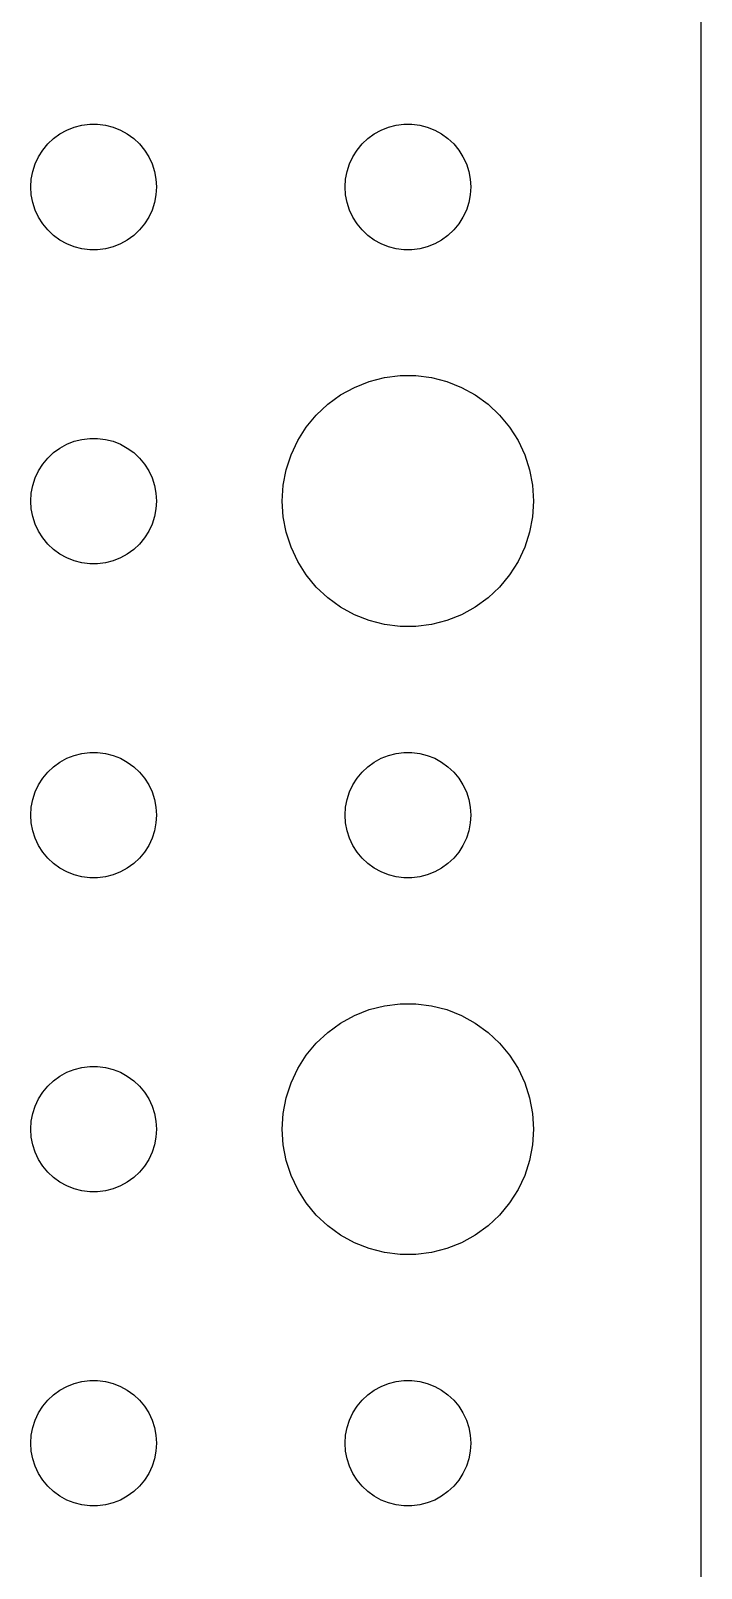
# Model space of a CAD drawing. Header units: metres. Extents: x -74 to 74, y -74 to 74.
# Drawn here: x 58.5 to 74.5, y -2.99 to 33.73 of the extents above; entities that cross this region are included whole.
import ezdxf

# ---------------------------------------------------------------- set-up
doc = ezdxf.new("R2010")
doc.units = ezdxf.units.M

msp = doc.modelspace()

# ---------------------------------------------------------------- linework, layer by layer
for p, q in [((74.5, -69.5), (74.5, 69.5)), ((59.0439, 31.1558), (59.1963, 31.2665)), ((59.1963, 31.2665), (59.3613, 31.3572)), ((59.3613, 31.3572), (59.5365, 31.4266)), ((59.5365, 31.4266), (59.7189, 31.4734)), ((59.7189, 31.4734), (59.9058, 31.497)), ((59.9058, 31.497), (60.0942, 31.497)), ((60.0942, 31.497), (60.2811, 31.4734)), ((60.2811, 31.4734), (60.4635, 31.4266)), ((60.4635, 31.4266), (60.6387, 31.3572)), ((60.6387, 31.3572), (60.8037, 31.2665)), ((60.8037, 31.2665), (60.9561, 31.1558)), ((66.5439, 31.1558), (66.6963, 31.2665)), ((66.6963, 31.2665), (66.8613, 31.3572)), ((66.8613, 31.3572), (67.0365, 31.4266)), ((67.0365, 31.4266), (67.2189, 31.4734)), ((67.2189, 31.4734), (67.4058, 31.497)), ((67.4058, 31.497), (67.5942, 31.497)), ((67.5942, 31.497), (67.7811, 31.4734)), ((67.7811, 31.4734), (67.9635, 31.4266)), ((67.9635, 31.4266), (68.1387, 31.3572)), ((68.1387, 31.3572), (68.3037, 31.2665)), ((68.3037, 31.2665), (68.4561, 31.1558)), ((58.6855, 30.7226), (58.7865, 30.8817)), ((58.7865, 30.8817), (58.9065, 31.0268)), ((58.9065, 31.0268), (59.0439, 31.1558)), ((60.9561, 31.1558), (61.0934, 31.0268)), ((61.0934, 31.0268), (61.2135, 30.8817)), ((61.2135, 30.8817), (61.3145, 30.7226)), ((66.1855, 30.7226), (66.2865, 30.8817)), ((66.2865, 30.8817), (66.4065, 31.0268)), ((66.4065, 31.0268), (66.5439, 31.1558)), ((68.4561, 31.1558), (68.5934, 31.0268)), ((68.5934, 31.0268), (68.7135, 30.8817)), ((68.7135, 30.8817), (68.8145, 30.7226)), ((58.5471, 30.373), (58.6053, 30.5522)), ((58.6053, 30.5522), (58.6855, 30.7226)), ((61.3145, 30.7226), (61.3947, 30.5522)), ((61.3947, 30.5522), (61.4529, 30.373)), ((66.0471, 30.373), (66.1053, 30.5522)), ((66.1053, 30.5522), (66.1855, 30.7226)), ((68.8145, 30.7226), (68.8947, 30.5522)), ((68.8947, 30.5522), (68.9529, 30.373)), ((58.5, 30), (58.5118, 30.188)), ((58.5118, 30.188), (58.5471, 30.373)), ((61.4529, 30.373), (61.4882, 30.188)), ((61.4882, 30.188), (61.5, 30)), ((66, 30), (66.0118, 30.188)), ((66.0118, 30.188), (66.0471, 30.373)), ((68.9529, 30.373), (68.9882, 30.188)), ((68.9882, 30.188), (69, 30)), ((58.5118, 29.812), (58.5, 30)), ((58.5471, 29.627), (58.5118, 29.812)), ((61.4882, 29.812), (61.4529, 29.627)), ((61.5, 30), (61.4882, 29.812)), ((66.0118, 29.812), (66, 30)), ((66.0471, 29.627), (66.0118, 29.812)), ((68.9882, 29.812), (68.9529, 29.627)), ((69, 30), (68.9882, 29.812)), ((58.6053, 29.4478), (58.5471, 29.627)), ((58.6855, 29.2774), (58.6053, 29.4478)), ((61.3947, 29.4478), (61.3145, 29.2774)), ((61.4529, 29.627), (61.3947, 29.4478)), ((66.1053, 29.4478), (66.0471, 29.627)), ((66.1855, 29.2774), (66.1053, 29.4478)), ((68.8947, 29.4478), (68.8145, 29.2774)), ((68.9529, 29.627), (68.8947, 29.4478)), ((58.7865, 29.1183), (58.6855, 29.2774)), ((58.9065, 28.9732), (58.7865, 29.1183)), ((61.2135, 29.1183), (61.0934, 28.9732)), ((61.3145, 29.2774), (61.2135, 29.1183)), ((66.2865, 29.1183), (66.1855, 29.2774)), ((66.4065, 28.9732), (66.2865, 29.1183)), ((68.7135, 29.1183), (68.5934, 28.9732)), ((68.8145, 29.2774), (68.7135, 29.1183)), ((59.0439, 28.8442), (58.9065, 28.9732)), ((59.1963, 28.7335), (59.0439, 28.8442)), ((59.3613, 28.6427), (59.1963, 28.7335)), ((59.5365, 28.5734), (59.3613, 28.6427)), ((60.6387, 28.6427), (60.4635, 28.5734)), ((60.8037, 28.7335), (60.6387, 28.6427)), ((60.9561, 28.8442), (60.8037, 28.7335)), ((61.0934, 28.9732), (60.9561, 28.8442)), ((66.5439, 28.8442), (66.4065, 28.9732)), ((66.6963, 28.7335), (66.5439, 28.8442)), ((66.8613, 28.6427), (66.6963, 28.7335)), ((67.0365, 28.5734), (66.8613, 28.6427)), ((68.1387, 28.6427), (67.9635, 28.5734)), ((68.3037, 28.7335), (68.1387, 28.6427)), ((68.4561, 28.8442), (68.3037, 28.7335)), ((68.5934, 28.9732), (68.4561, 28.8442)), ((59.7189, 28.5266), (59.5365, 28.5734)), ((59.9058, 28.503), (59.7189, 28.5266)), ((60.0942, 28.503), (59.9058, 28.503)), ((60.2811, 28.5266), (60.0942, 28.503)), ((60.4635, 28.5734), (60.2811, 28.5266)), ((67.2189, 28.5266), (67.0365, 28.5734)), ((67.4058, 28.503), (67.2189, 28.5266)), ((67.5942, 28.503), (67.4058, 28.503)), ((67.7811, 28.5266), (67.5942, 28.503)), ((67.9635, 28.5734), (67.7811, 28.5266)), ((66.2227, 25.2145), (66.573, 25.3532)), ((66.573, 25.3532), (66.9379, 25.4469)), ((66.9379, 25.4469), (67.3116, 25.4941)), ((67.3116, 25.4941), (67.6884, 25.4941)), ((67.6884, 25.4941), (68.0621, 25.4469)), ((68.0621, 25.4469), (68.427, 25.3532)), ((68.427, 25.3532), (68.7773, 25.2145)), ((65.5877, 24.8115), (65.8925, 25.033)), ((65.8925, 25.033), (66.2227, 25.2145)), ((68.7773, 25.2145), (69.1075, 25.033)), ((69.1075, 25.033), (69.4123, 24.8115)), ((65.3131, 24.5536), (65.5877, 24.8115)), ((69.4123, 24.8115), (69.6869, 24.5536)), ((64.8711, 23.9453), (65.073, 24.2634)), ((65.073, 24.2634), (65.3131, 24.5536)), ((69.6869, 24.5536), (69.927, 24.2634)), ((69.927, 24.2634), (70.1289, 23.9453)), ((59.3613, 23.8572), (59.5365, 23.9266)), ((59.5365, 23.9266), (59.7189, 23.9734)), ((59.7189, 23.9734), (59.9058, 23.997)), ((59.9058, 23.997), (60.0942, 23.997)), ((60.0942, 23.997), (60.2811, 23.9734)), ((60.2811, 23.9734), (60.4635, 23.9266)), ((60.4635, 23.9266), (60.6387, 23.8572)), ((64.7107, 23.6044), (64.8711, 23.9453)), ((70.1289, 23.9453), (70.2893, 23.6044)), ((58.7865, 23.3817), (58.9065, 23.5268)), ((58.9065, 23.5268), (59.0439, 23.6558)), ((59.0439, 23.6558), (59.1963, 23.7665)), ((59.1963, 23.7665), (59.3613, 23.8572)), ((60.6387, 23.8572), (60.8037, 23.7665)), ((60.8037, 23.7665), (60.9561, 23.6558)), ((60.9561, 23.6558), (61.0934, 23.5268)), ((61.0934, 23.5268), (61.2135, 23.3817)), ((64.5943, 23.2461), (64.7107, 23.6044)), ((70.2893, 23.6044), (70.4057, 23.2461)), ((58.6053, 23.0522), (58.6855, 23.2226)), ((58.6855, 23.2226), (58.7865, 23.3817)), ((61.2135, 23.3817), (61.3145, 23.2226)), ((61.3145, 23.2226), (61.3947, 23.0522)), ((64.5237, 22.876), (64.5943, 23.2461)), ((70.4057, 23.2461), (70.4763, 22.876)), ((58.5118, 22.688), (58.5471, 22.873)), ((58.5471, 22.873), (58.6053, 23.0522)), ((61.3947, 23.0522), (61.4529, 22.873)), ((61.4529, 22.873), (61.4882, 22.688)), ((64.5, 22.5), (64.5237, 22.876)), ((70.4763, 22.876), (70.5, 22.5)), ((58.5, 22.5), (58.5118, 22.688)), ((58.5118, 22.312), (58.5, 22.5)), ((61.4882, 22.688), (61.5, 22.5)), ((61.5, 22.5), (61.4882, 22.312)), ((64.5237, 22.124), (64.5, 22.5)), ((70.5, 22.5), (70.4763, 22.124)), ((58.5471, 22.127), (58.5118, 22.312)), ((58.6053, 21.9478), (58.5471, 22.127)), ((61.4529, 22.127), (61.3947, 21.9478)), ((61.4882, 22.312), (61.4529, 22.127)), ((64.5943, 21.7539), (64.5237, 22.124)), ((70.4763, 22.124), (70.4057, 21.7539)), ((58.6855, 21.7774), (58.6053, 21.9478)), ((58.7865, 21.6183), (58.6855, 21.7774)), ((61.3145, 21.7774), (61.2135, 21.6183)), ((61.3947, 21.9478), (61.3145, 21.7774)), ((64.7107, 21.3956), (64.5943, 21.7539)), ((70.4057, 21.7539), (70.2893, 21.3956)), ((58.9065, 21.4732), (58.7865, 21.6183)), ((59.0439, 21.3442), (58.9065, 21.4732)), ((59.1963, 21.2335), (59.0439, 21.3442)), ((60.9561, 21.3442), (60.8037, 21.2335)), ((61.0934, 21.4732), (60.9561, 21.3442)), ((61.2135, 21.6183), (61.0934, 21.4732)), ((64.8711, 21.0547), (64.7107, 21.3956)), ((70.2893, 21.3956), (70.1289, 21.0547)), ((59.3613, 21.1427), (59.1963, 21.2335)), ((59.5365, 21.0734), (59.3613, 21.1427)), ((59.7189, 21.0266), (59.5365, 21.0734)), ((59.9058, 21.003), (59.7189, 21.0266)), ((60.0942, 21.003), (59.9058, 21.003)), ((60.2811, 21.0266), (60.0942, 21.003)), ((60.4635, 21.0734), (60.2811, 21.0266)), ((60.6387, 21.1427), (60.4635, 21.0734)), ((60.8037, 21.2335), (60.6387, 21.1427)), ((65.073, 20.7366), (64.8711, 21.0547)), ((70.1289, 21.0547), (69.927, 20.7366)), ((65.3131, 20.4464), (65.073, 20.7366)), ((69.927, 20.7366), (69.6869, 20.4464)), ((65.5877, 20.1884), (65.3131, 20.4464)), ((69.6869, 20.4464), (69.4123, 20.1884)), ((65.8925, 19.967), (65.5877, 20.1884)), ((66.2227, 19.7855), (65.8925, 19.967)), ((69.1075, 19.967), (68.7773, 19.7855)), ((69.4123, 20.1884), (69.1075, 19.967)), ((66.573, 19.6468), (66.2227, 19.7855)), ((66.9379, 19.5531), (66.573, 19.6468)), ((67.3116, 19.5059), (66.9379, 19.5531)), ((67.6884, 19.5059), (67.3116, 19.5059)), ((68.0621, 19.5531), (67.6884, 19.5059)), ((68.427, 19.6468), (68.0621, 19.5531)), ((68.7773, 19.7855), (68.427, 19.6468)), ((59.0439, 16.1558), (59.1963, 16.2665)), ((59.1963, 16.2665), (59.3613, 16.3572)), ((59.3613, 16.3572), (59.5365, 16.4266)), ((59.5365, 16.4266), (59.7189, 16.4734)), ((59.7189, 16.4734), (59.9058, 16.497)), ((59.9058, 16.497), (60.0942, 16.497)), ((60.0942, 16.497), (60.2811, 16.4734)), ((60.2811, 16.4734), (60.4635, 16.4266)), ((60.4635, 16.4266), (60.6387, 16.3572)), ((60.6387, 16.3572), (60.8037, 16.2665)), ((60.8037, 16.2665), (60.9561, 16.1558)), ((66.5439, 16.1558), (66.6963, 16.2665)), ((66.6963, 16.2665), (66.8613, 16.3572)), ((66.8613, 16.3572), (67.0365, 16.4266)), ((67.0365, 16.4266), (67.2189, 16.4734)), ((67.2189, 16.4734), (67.4058, 16.497)), ((67.4058, 16.497), (67.5942, 16.497)), ((67.5942, 16.497), (67.7811, 16.4734)), ((67.7811, 16.4734), (67.9635, 16.4266)), ((67.9635, 16.4266), (68.1387, 16.3572)), ((68.1387, 16.3572), (68.3037, 16.2665)), ((68.3037, 16.2665), (68.4561, 16.1558)), ((58.6855, 15.7226), (58.7865, 15.8817)), ((58.7865, 15.8817), (58.9065, 16.0268)), ((58.9065, 16.0268), (59.0439, 16.1558)), ((60.9561, 16.1558), (61.0934, 16.0268)), ((61.0934, 16.0268), (61.2135, 15.8817)), ((61.2135, 15.8817), (61.3145, 15.7226)), ((66.1855, 15.7226), (66.2865, 15.8817)), ((66.2865, 15.8817), (66.4065, 16.0268)), ((66.4065, 16.0268), (66.5439, 16.1558)), ((68.4561, 16.1558), (68.5934, 16.0268)), ((68.5934, 16.0268), (68.7135, 15.8817)), ((68.7135, 15.8817), (68.8145, 15.7226)), ((58.5471, 15.373), (58.6053, 15.5522)), ((58.6053, 15.5522), (58.6855, 15.7226)), ((61.3145, 15.7226), (61.3947, 15.5522)), ((61.3947, 15.5522), (61.4529, 15.373)), ((66.0471, 15.373), (66.1053, 15.5522)), ((66.1053, 15.5522), (66.1855, 15.7226)), ((68.8145, 15.7226), (68.8947, 15.5522)), ((68.8947, 15.5522), (68.9529, 15.373)), ((58.5, 15), (58.5118, 15.188)), ((58.5118, 15.188), (58.5471, 15.373)), ((61.4529, 15.373), (61.4882, 15.188)), ((61.4882, 15.188), (61.5, 15)), ((66, 15), (66.0118, 15.188)), ((66.0118, 15.188), (66.0471, 15.373)), ((68.9529, 15.373), (68.9882, 15.188)), ((68.9882, 15.188), (69, 15)), ((58.5118, 14.812), (58.5, 15)), ((58.5471, 14.627), (58.5118, 14.812)), ((61.4882, 14.812), (61.4529, 14.627)), ((61.5, 15), (61.4882, 14.812)), ((66.0118, 14.812), (66, 15)), ((66.0471, 14.627), (66.0118, 14.812)), ((68.9882, 14.812), (68.9529, 14.627)), ((69, 15), (68.9882, 14.812)), ((58.6053, 14.4478), (58.5471, 14.627)), ((58.6855, 14.2774), (58.6053, 14.4478)), ((61.3947, 14.4478), (61.3145, 14.2774)), ((61.4529, 14.627), (61.3947, 14.4478)), ((66.1053, 14.4478), (66.0471, 14.627)), ((66.1855, 14.2774), (66.1053, 14.4478)), ((68.8947, 14.4478), (68.8145, 14.2774)), ((68.9529, 14.627), (68.8947, 14.4478)), ((58.7865, 14.1183), (58.6855, 14.2774)), ((58.9065, 13.9732), (58.7865, 14.1183)), ((59.0439, 13.8442), (58.9065, 13.9732)), ((61.0934, 13.9732), (60.9561, 13.8442)), ((61.2135, 14.1183), (61.0934, 13.9732)), ((61.3145, 14.2774), (61.2135, 14.1183)), ((66.2865, 14.1183), (66.1855, 14.2774)), ((66.4065, 13.9732), (66.2865, 14.1183)), ((66.5439, 13.8442), (66.4065, 13.9732)), ((68.5934, 13.9732), (68.4561, 13.8442)), ((68.7135, 14.1183), (68.5934, 13.9732)), ((68.8145, 14.2774), (68.7135, 14.1183)), ((59.1963, 13.7335), (59.0439, 13.8442)), ((59.3613, 13.6427), (59.1963, 13.7335)), ((59.5365, 13.5734), (59.3613, 13.6427)), ((60.6387, 13.6427), (60.4635, 13.5734)), ((60.8037, 13.7335), (60.6387, 13.6427)), ((60.9561, 13.8442), (60.8037, 13.7335)), ((66.6963, 13.7335), (66.5439, 13.8442)), ((66.8613, 13.6427), (66.6963, 13.7335)), ((67.0365, 13.5734), (66.8613, 13.6427)), ((68.1387, 13.6427), (67.9635, 13.5734)), ((68.3037, 13.7335), (68.1387, 13.6427)), ((68.4561, 13.8442), (68.3037, 13.7335)), ((59.7189, 13.5266), (59.5365, 13.5734)), ((59.9058, 13.5029), (59.7189, 13.5266)), ((60.0942, 13.5029), (59.9058, 13.5029)), ((60.2811, 13.5266), (60.0942, 13.5029)), ((60.4635, 13.5734), (60.2811, 13.5266)), ((67.2189, 13.5266), (67.0365, 13.5734)), ((67.4058, 13.5029), (67.2189, 13.5266)), ((67.5942, 13.5029), (67.4058, 13.5029)), ((67.7811, 13.5266), (67.5942, 13.5029)), ((67.9635, 13.5734), (67.7811, 13.5266)), ((66.2227, 10.2145), (66.573, 10.3532)), ((66.573, 10.3532), (66.9379, 10.4469)), ((66.9379, 10.4469), (67.3116, 10.4941)), ((67.3116, 10.4941), (67.6884, 10.4941)), ((67.6884, 10.4941), (68.0621, 10.4469)), ((68.0621, 10.4469), (68.427, 10.3532)), ((68.427, 10.3532), (68.7773, 10.2145)), ((65.5877, 9.81154), (65.8925, 10.033)), ((65.8925, 10.033), (66.2227, 10.2145)), ((68.7773, 10.2145), (69.1075, 10.033)), ((69.1075, 10.033), (69.4123, 9.81154)), ((65.073, 9.26335), (65.3131, 9.55363)), ((65.3131, 9.55363), (65.5877, 9.81154)), ((69.4123, 9.81154), (69.6869, 9.55363)), ((69.6869, 9.55363), (69.927, 9.26335)), ((64.8711, 8.94525), (65.073, 9.26335)), ((69.927, 9.26335), (70.1289, 8.94525)), ((59.1963, 8.76648), (59.3613, 8.85724)), ((59.3613, 8.85724), (59.5365, 8.92657)), ((59.5365, 8.92657), (59.7189, 8.97342)), ((59.7189, 8.97342), (59.9058, 8.99704)), ((59.9058, 8.99704), (60.0942, 8.99704)), ((60.0942, 8.99704), (60.2811, 8.97342)), ((60.2811, 8.97342), (60.4635, 8.92657)), ((60.4635, 8.92657), (60.6387, 8.85724)), ((60.6387, 8.85724), (60.8037, 8.76648)), ((64.7107, 8.60437), (64.8711, 8.94525)), ((70.1289, 8.94525), (70.2893, 8.60437)), ((58.7865, 8.38167), (58.9065, 8.52681)), ((58.9065, 8.52681), (59.0439, 8.65576)), ((59.0439, 8.65576), (59.1963, 8.76648)), ((60.8037, 8.76648), (60.9561, 8.65576)), ((60.9561, 8.65576), (61.0934, 8.52681)), ((61.0934, 8.52681), (61.2135, 8.38167)), ((64.5943, 8.24606), (64.7107, 8.60437)), ((70.2893, 8.60437), (70.4057, 8.24606)), ((58.6053, 8.05219), (58.6855, 8.22263)), ((58.6855, 8.22263), (58.7865, 8.38167)), ((61.2135, 8.38167), (61.3145, 8.22263)), ((61.3145, 8.22263), (61.3947, 8.05219)), ((64.5237, 7.87599), (64.5943, 8.24606)), ((70.4057, 8.24606), (70.4763, 7.87599)), ((58.5118, 7.68799), (58.5471, 7.87303)), ((58.5471, 7.87303), (58.6053, 8.05219)), ((61.3947, 8.05219), (61.4529, 7.87303)), ((61.4529, 7.87303), (61.4882, 7.68799)), ((64.5, 7.5), (64.5237, 7.87599)), ((70.4763, 7.87599), (70.5, 7.5)), ((58.5, 7.5), (58.5118, 7.68799)), ((58.5118, 7.312), (58.5, 7.5)), ((61.4882, 7.68799), (61.5, 7.5)), ((61.5, 7.5), (61.4882, 7.312)), ((64.5237, 7.12399), (64.5, 7.5)), ((70.5, 7.5), (70.4763, 7.12399)), ((58.5471, 7.12695), (58.5118, 7.312)), ((58.6053, 6.9478), (58.5471, 7.12695)), ((61.4529, 7.12695), (61.3947, 6.9478)), ((61.4882, 7.312), (61.4529, 7.12695)), ((64.5943, 6.75392), (64.5237, 7.12399)), ((70.4763, 7.12399), (70.4057, 6.75392)), ((58.6855, 6.77736), (58.6053, 6.9478)), ((58.7865, 6.61832), (58.6855, 6.77736)), ((58.9065, 6.47318), (58.7865, 6.61832)), ((61.2135, 6.61832), (61.0934, 6.47318)), ((61.3145, 6.77736), (61.2135, 6.61832)), ((61.3947, 6.9478), (61.3145, 6.77736)), ((64.7107, 6.39561), (64.5943, 6.75392)), ((70.4057, 6.75392), (70.2893, 6.39561)), ((59.0439, 6.34422), (58.9065, 6.47318)), ((59.1963, 6.23351), (59.0439, 6.34422)), ((60.9561, 6.34422), (60.8037, 6.23351)), ((61.0934, 6.47318), (60.9561, 6.34422)), ((64.8711, 6.05473), (64.7107, 6.39561)), ((70.2893, 6.39561), (70.1289, 6.05473)), ((59.3613, 6.14275), (59.1963, 6.23351)), ((59.5365, 6.07341), (59.3613, 6.14275)), ((59.7189, 6.02657), (59.5365, 6.07341)), ((59.9058, 6.00294), (59.7189, 6.02657)), ((60.0942, 6.00294), (59.9058, 6.00294)), ((60.2811, 6.02657), (60.0942, 6.00294)), ((60.4635, 6.07341), (60.2811, 6.02657)), ((60.6387, 6.14275), (60.4635, 6.07341)), ((60.8037, 6.23351), (60.6387, 6.14275)), ((65.073, 5.73663), (64.8711, 6.05473)), ((70.1289, 6.05473), (69.927, 5.73663)), ((65.3131, 5.44635), (65.073, 5.73663)), ((69.927, 5.73663), (69.6869, 5.44635)), ((65.5877, 5.18845), (65.3131, 5.44635)), ((65.8925, 4.96701), (65.5877, 5.18845)), ((69.4123, 5.18845), (69.1075, 4.96701)), ((69.6869, 5.44635), (69.4123, 5.18845)), ((66.2227, 4.78551), (65.8925, 4.96701)), ((66.573, 4.64682), (66.2227, 4.78551)), ((68.7773, 4.78551), (68.427, 4.64682)), ((69.1075, 4.96701), (68.7773, 4.78551)), ((66.9379, 4.55313), (66.573, 4.64682)), ((67.3116, 4.50591), (66.9379, 4.55313)), ((67.6884, 4.50591), (67.3116, 4.50591)), ((68.0621, 4.55313), (67.6884, 4.50591)), ((68.427, 4.64682), (68.0621, 4.55313)), ((59.5365, 1.42657), (59.7189, 1.47342)), ((59.7189, 1.47342), (59.9058, 1.49704)), ((59.9058, 1.49704), (60.0942, 1.49704)), ((60.0942, 1.49704), (60.2811, 1.47342)), ((60.2811, 1.47342), (60.4635, 1.42657)), ((67.0365, 1.42657), (67.2189, 1.47342)), ((67.2189, 1.47342), (67.4058, 1.49704)), ((67.4058, 1.49704), (67.5942, 1.49704)), ((67.5942, 1.49704), (67.7811, 1.47342)), ((67.7811, 1.47342), (67.9635, 1.42657)), ((58.9065, 1.02681), (59.0439, 1.15576)), ((59.0439, 1.15576), (59.1963, 1.26648)), ((59.1963, 1.26648), (59.3613, 1.35724)), ((59.3613, 1.35724), (59.5365, 1.42657)), ((60.4635, 1.42657), (60.6387, 1.35724)), ((60.6387, 1.35724), (60.8037, 1.26648)), ((60.8037, 1.26648), (60.9561, 1.15576)), ((60.9561, 1.15576), (61.0934, 1.02681)), ((66.4065, 1.02681), (66.5439, 1.15576)), ((66.5439, 1.15576), (66.6963, 1.26648)), ((66.6963, 1.26648), (66.8613, 1.35724)), ((66.8613, 1.35724), (67.0365, 1.42657)), ((67.9635, 1.42657), (68.1387, 1.35724)), ((68.1387, 1.35724), (68.3037, 1.26648)), ((68.3037, 1.26648), (68.4561, 1.15576)), ((68.4561, 1.15576), (68.5934, 1.02681)), ((58.6855, 0.722626), (58.7865, 0.881668)), ((58.7865, 0.881668), (58.9065, 1.02681)), ((61.0934, 1.02681), (61.2135, 0.881668)), ((61.2135, 0.881668), (61.3145, 0.722626)), ((66.1855, 0.722626), (66.2865, 0.881668)), ((66.2865, 0.881668), (66.4065, 1.02681)), ((68.5934, 1.02681), (68.7135, 0.881668)), ((68.7135, 0.881668), (68.8145, 0.722626)), ((58.5118, 0.187988), (58.5471, 0.373032)), ((58.5471, 0.373032), (58.6053, 0.552185)), ((58.6053, 0.552185), (58.6855, 0.722626)), ((61.3145, 0.722626), (61.3947, 0.552185)), ((61.3947, 0.552185), (61.4529, 0.373032)), ((61.4529, 0.373032), (61.4882, 0.187988)), ((66.0118, 0.187988), (66.0471, 0.373032)), ((66.0471, 0.373032), (66.1053, 0.552185)), ((66.1053, 0.552185), (66.1855, 0.722626)), ((68.8145, 0.722626), (68.8947, 0.552185)), ((68.8947, 0.552185), (68.9529, 0.373032)), ((68.9529, 0.373032), (68.9882, 0.187988)), ((58.5, 0), (58.5118, 0.187988)), ((58.5118, -0.187988), (58.5, 0)), ((61.4882, 0.187988), (61.5, 0)), ((61.5, 0), (61.4882, -0.187988)), ((66, 0), (66.0118, 0.187988)), ((66.0118, -0.187988), (66, 0)), ((68.9882, 0.187988), (69, 0)), ((69, 0), (68.9882, -0.187988)), ((58.5471, -0.373032), (58.5118, -0.187988)), ((61.4882, -0.187988), (61.4529, -0.373032)), ((66.0471, -0.373032), (66.0118, -0.187988)), ((68.9882, -0.187988), (68.9529, -0.373032)), ((58.6053, -0.552185), (58.5471, -0.373032)), ((58.6855, -0.722626), (58.6053, -0.552185)), ((58.7865, -0.881668), (58.6855, -0.722626)), ((61.3145, -0.722626), (61.2135, -0.881668)), ((61.3947, -0.552185), (61.3145, -0.722626)), ((61.4529, -0.373032), (61.3947, -0.552185)), ((66.1053, -0.552185), (66.0471, -0.373032)), ((66.1855, -0.722626), (66.1053, -0.552185)), ((66.2865, -0.881668), (66.1855, -0.722626)), ((68.8145, -0.722626), (68.7135, -0.881668)), ((68.8947, -0.552185), (68.8145, -0.722626)), ((68.9529, -0.373032), (68.8947, -0.552185)), ((58.9065, -1.02681), (58.7865, -0.881668)), ((59.0439, -1.15576), (58.9065, -1.02681)), ((61.0934, -1.02681), (60.9561, -1.15576)), ((61.2135, -0.881668), (61.0934, -1.02681)), ((66.4065, -1.02681), (66.2865, -0.881668)), ((66.5439, -1.15576), (66.4065, -1.02681)), ((68.5934, -1.02681), (68.4561, -1.15576)), ((68.7135, -0.881668), (68.5934, -1.02681)), ((59.1963, -1.26648), (59.0439, -1.15576)), ((59.3613, -1.35724), (59.1963, -1.26648)), ((59.5365, -1.42657), (59.3613, -1.35724)), ((59.7189, -1.47342), (59.5365, -1.42657)), ((60.4635, -1.42657), (60.2811, -1.47342)), ((60.6387, -1.35724), (60.4635, -1.42657)), ((60.8037, -1.26648), (60.6387, -1.35724)), ((60.9561, -1.15576), (60.8037, -1.26648)), ((66.6963, -1.26648), (66.5439, -1.15576)), ((66.8613, -1.35724), (66.6963, -1.26648)), ((67.0365, -1.42657), (66.8613, -1.35724)), ((67.2189, -1.47342), (67.0365, -1.42657)), ((67.9635, -1.42657), (67.7811, -1.47342)), ((68.1387, -1.35724), (67.9635, -1.42657)), ((68.3037, -1.26648), (68.1387, -1.35724)), ((68.4561, -1.15576), (68.3037, -1.26648)), ((59.9058, -1.49704), (59.7189, -1.47342)), ((60.0942, -1.49704), (59.9058, -1.49704)), ((60.2811, -1.47342), (60.0942, -1.49704)), ((67.4058, -1.49704), (67.2189, -1.47342)), ((67.5942, -1.49704), (67.4058, -1.49704)), ((67.7811, -1.47342), (67.5942, -1.49704))]:
    msp.add_line(p, q)

doc.saveas('drawing.dxf')
